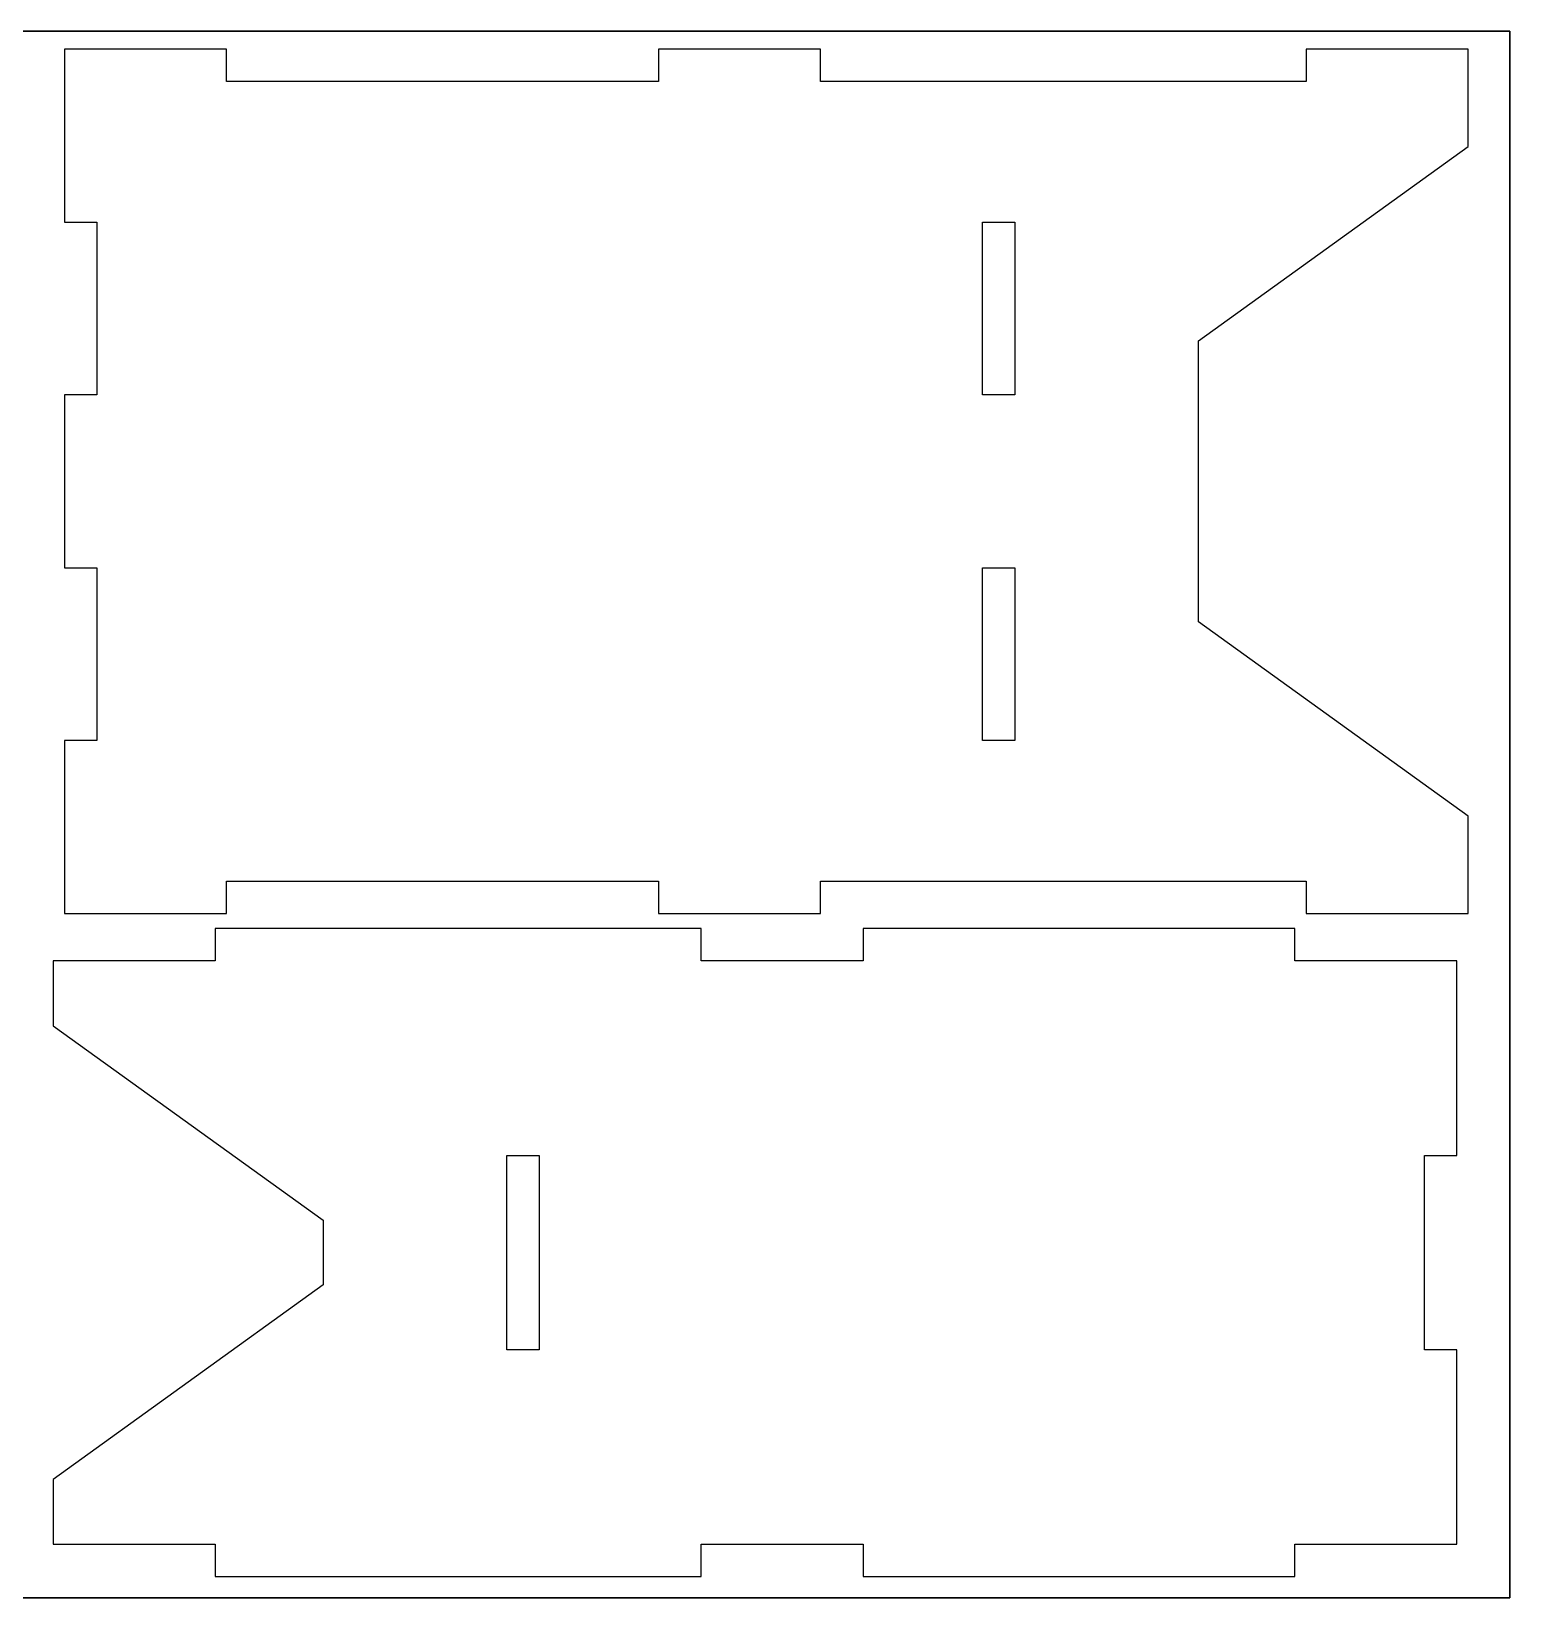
# Model space of a CAD drawing. Header units: millimetres. Extents: x 0 to 450, y 0 to 290.
# Drawn here: x 176.2 to 450, y 0 to 290 of the extents above; entities that cross this region are included whole.
import ezdxf

# ---------------------------------------------------------------- set-up
doc = ezdxf.new("R2010")
doc.units = ezdxf.units.MM
doc.header["$MEASUREMENT"] = 0
doc.layers.add('border', color=3, linetype='Continuous')

msp = doc.modelspace()

# ---------------------------------------------------------------- linework, layer by layer
for points in [[(450, 290), (450, 0), (0, 0), (0, 290)], [(188.32, 254.68), (188.32, 222.68), (182.32, 222.68), (182.32, 190.68), (188.32, 190.68), (188.32, 158.68), (182.32, 158.68), (182.32, 126.68), (212.32, 126.68), (212.32, 132.68), (292.32, 132.68), (292.32, 126.68), (322.32, 126.68), (322.32, 132.68), (412.32, 132.68), (412.32, 126.68), (442.32, 126.68), (442.32, 144.68), (392.33, 180.68), (392.33, 232.68), (442.32, 268.68), (442.32, 286.68), (412.32, 286.68), (412.32, 280.68), (322.32, 280.68), (322.32, 286.68), (292.32, 286.68), (292.32, 280.68), (212.32, 280.68), (212.32, 286.68), (182.32, 286.68), (182.32, 254.68)], [(352.32, 222.68), (352.32, 254.68), (358.32, 254.68), (358.32, 222.68)], [(352.32, 158.68), (352.32, 190.68), (358.32, 190.68), (358.32, 158.68)], [(434.22, 81.89), (440.22, 81.89), (440.22, 117.89), (410.22, 117.89), (410.22, 123.89), (330.22, 123.89), (330.22, 117.89), (300.22, 117.89), (300.22, 123.89), (210.22, 123.89), (210.22, 117.89), (180.22, 117.89), (180.22, 105.89), (230.22, 69.89), (230.22, 57.89), (180.22, 21.89), (180.22, 9.89), (210.22, 9.89), (210.22, 3.89), (300.22, 3.89), (300.22, 9.89), (330.22, 9.89), (330.22, 3.89), (410.22, 3.89), (410.22, 9.89), (440.22, 9.89), (440.22, 45.89), (434.22, 45.89)], [(270.22, 81.89), (270.22, 45.89), (264.22, 45.89), (264.22, 81.89)]]:
    msp.add_lwpolyline(points, close=True)
at = {"layer": 'border'}
msp.add_lwpolyline([(450, 0), (450, 290), (0, 290), (0, 0)], close=True, dxfattribs=at)

doc.saveas('drawing.dxf')
